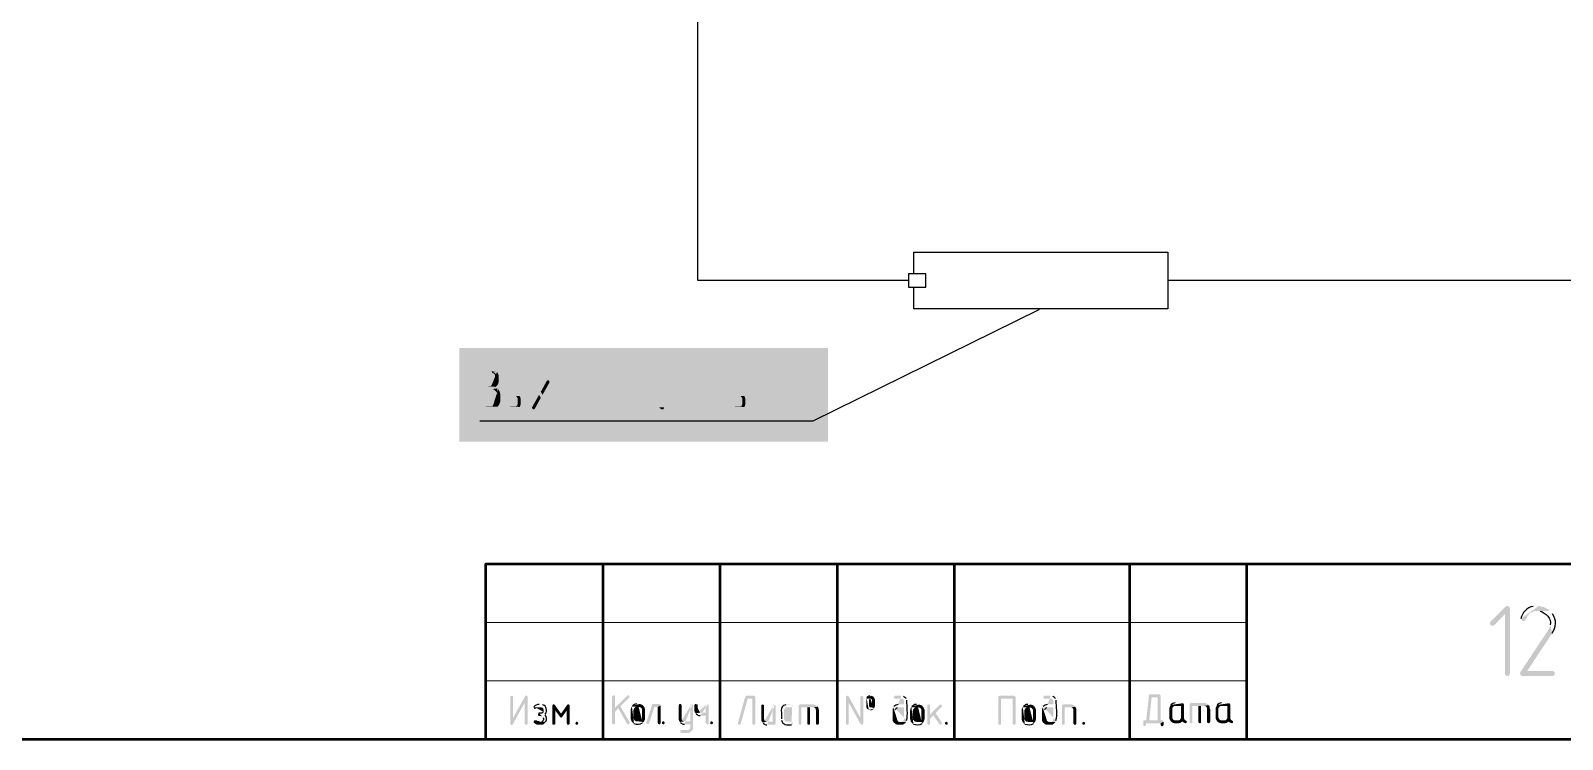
# Model space of a CAD drawing. Header units: millimetres. Extents: x -211 to 10565, y -2293 to 2244.
# Drawn here: x 4494.8 to 4625.6, y -740.6 to -680.1 of the extents above; entities that cross this region are included whole.
import ezdxf

# ---------------------------------------------------------------- set-up
doc = ezdxf.new("R2010")
doc.units = ezdxf.units.MM
doc.layers.add('PDF _Геометрия', color=7, linetype='Continuous')
doc.layers.add('PDF _Сплошная заливка', color=7, linetype='Continuous')

msp = doc.modelspace()

# ---------------------------------------------------------------- hatches: boundary and pattern name
at = {"layer": 'PDF _Сплошная заливка', "transparency": 33554559}
for points in [[(4534.03, -708.93), (4533.27, -708.93), (4533.19, -708.98), (4533.16, -709.06), (4533.16, -712.32), (4533.21, -712.4), (4533.29, -712.42), (4534.24, -712.42), (4534.41, -712.38), (4534.5, -712.32), (4534.58, -712.28), (4534.67, -712.19), (4533.42, -712.17), (4533.42, -710.69), (4534.16, -710.69), (4534.67, -710.63), (4534.58, -710.56), (4534.5, -710.52), (4534.52, -710.5), (4533.42, -710.44), (4533.42, -709.19), (4534.03, -709.19), (4534.56, -709.17), (4534.5, -709.1), (4534.41, -709.04), (4534.33, -709), (4534.22, -708.95), (4534.14, -708.95)], [(4542.62, -708.93), (4541.73, -708.93), (4541.65, -708.98), (4541.63, -709.06), (4541.65, -709.14), (4541.76, -709.19), (4542.62, -709.19), (4542.71, -709.21), (4542.79, -709.25), (4542.86, -709.33), (4542.88, -709.44), (4542.88, -709.93), (4542.12, -709.93), (4542.03, -709.95), (4541.92, -709.97), (4541.84, -710.01), (4541.78, -710.08), (4541.71, -710.16), (4542.88, -710.18), (4542.88, -711.92), (4542.86, -712.02), (4542.79, -712.11), (4542.71, -712.15), (4542.62, -712.17), (4542.12, -712.17), (4541.71, -712.19), (4541.78, -712.28), (4541.84, -712.34), (4541.92, -712.38), (4542.03, -712.42), (4542.73, -712.42), (4542.81, -712.38), (4542.9, -712.34), (4542.98, -712.28), (4543.03, -712.21), (4543.09, -712.13), (4543.11, -712.02), (4543.11, -709.33), (4543.09, -709.25), (4543.05, -709.17), (4542.9, -709.02), (4542.81, -708.98), (4542.71, -708.95)], [(4535.53, -709.93), (4535.45, -709.97), (4535.41, -710.05), (4535.41, -712.32), (4535.45, -712.4), (4535.53, -712.42), (4536.25, -712.42), (4536.34, -712.38), (4536.42, -712.34), (4536.51, -712.28), (4536.57, -712.21), (4535.66, -712.17), (4535.66, -711.3), (4536.15, -711.3), (4536.57, -711.28), (4536.51, -711.2), (4536.42, -711.13), (4536.34, -711.09), (4536.25, -711.07), (4536.15, -711.05), (4535.66, -711.05), (4535.66, -710.05), (4535.62, -709.97)], [(4537.02, -709.93), (4536.93, -709.97), (4536.89, -710.05), (4536.89, -712.32), (4536.93, -712.4), (4537.02, -712.42), (4537.1, -712.4), (4537.12, -712.38), (4537.14, -712.3), (4537.14, -710.05), (4537.1, -709.97)], [(4537.76, -709.93), (4537.65, -709.97), (4537.63, -710.05), (4537.63, -710.12), (4538.22, -711.18), (4538.37, -711.43), (4538.88, -712.36), (4538.9, -712.38), (4538.98, -712.42), (4539.09, -712.38), (4539.11, -712.3), (4539.11, -712.23), (4538.52, -711.18), (4538.37, -710.92), (4537.86, -709.99), (4537.84, -709.97)], [(4538.98, -709.93), (4538.92, -709.95), (4538.88, -709.99), (4538.37, -710.92), (4538.52, -711.18), (4539.11, -710.12), (4539.11, -710.05), (4539.09, -709.97)], [(4539.72, -710.16), (4539.64, -710.33), (4539.64, -712.02), (4539.66, -712.11), (4539.72, -712.21), (4540.13, -712.17), (4540.04, -712.15), (4539.96, -712.11), (4539.89, -712.02), (4539.89, -710.33), (4539.96, -710.27), (4540.04, -710.2), (4540.13, -710.18), (4540.63, -710.18)], [(4540.63, -709.93), (4540.13, -709.93), (4540.02, -709.95), (4539.94, -709.97), (4539.85, -710.01), (4539.77, -710.1), (4539.72, -710.16), (4540.63, -710.18), (4540.72, -710.2), (4540.8, -710.27), (4540.87, -710.33), (4540.89, -710.44), (4540.89, -711.92), (4540.87, -712.02), (4540.8, -712.11), (4540.72, -712.15), (4540.63, -712.17), (4540.13, -712.17), (4539.72, -712.21), (4539.85, -712.34), (4539.94, -712.38), (4540.02, -712.42), (4540.72, -712.42), (4540.82, -712.38), (4540.91, -712.34), (4540.99, -712.28), (4541.04, -712.21), (4541.1, -712.13), (4541.12, -712.02), (4541.12, -710.33), (4541.1, -710.24), (4541.06, -710.16), (4540.99, -710.08), (4540.91, -710.01), (4540.82, -709.97), (4540.74, -709.95)], [(4541.71, -710.16), (4541.63, -710.33), (4541.63, -712.02), (4541.65, -712.11), (4541.71, -712.19), (4542.12, -712.17), (4542.03, -712.15), (4541.95, -712.11), (4541.88, -712.02), (4541.88, -710.33), (4541.95, -710.27), (4542.03, -710.2), (4542.12, -710.18), (4542.88, -710.18)], [(4545.25, -709.93), (4545.16, -709.97), (4545.12, -710.05), (4545.12, -712.3), (4545.16, -712.4), (4545.25, -712.42), (4545.33, -712.4), (4545.33, -712.38), (4545.37, -712.3), (4545.37, -711.3), (4546.37, -711.3), (4545.37, -711.05), (4545.37, -710.05), (4545.33, -709.97)], [(4546.47, -709.93), (4546.39, -709.97), (4546.37, -710.05), (4546.37, -711.05), (4545.37, -711.05), (4546.37, -711.3), (4546.37, -712.3), (4546.39, -712.4), (4546.47, -712.42), (4546.58, -712.4), (4546.58, -712.38), (4546.6, -712.3), (4546.6, -710.05), (4546.56, -709.97)], [(4547.21, -710.16), (4547.13, -710.33), (4547.13, -712.02), (4547.15, -712.11), (4547.21, -712.21), (4547.34, -712.34), (4547.51, -712.42), (4548.15, -712.42), (4548.25, -712.4), (4548.34, -712.38), (4548.42, -712.32), (4548.48, -712.25), (4548.87, -712.23), (4548.78, -712.19), (4547.62, -712.17), (4547.53, -712.15), (4547.45, -712.11), (4547.38, -712.02), (4547.38, -710.33), (4547.45, -710.27), (4547.53, -710.2), (4547.62, -710.18), (4548.38, -710.18)], [(4548.48, -709.93), (4547.62, -709.93), (4547.51, -709.95), (4547.43, -709.97), (4547.34, -710.01), (4547.26, -710.1), (4547.21, -710.16), (4548.38, -710.18), (4548.38, -711.92), (4548.36, -712.02), (4548.29, -712.11), (4548.21, -712.15), (4548.12, -712.17), (4547.62, -712.17), (4548.78, -712.19), (4548.74, -712.15), (4548.65, -712.09), (4548.63, -712.02), (4548.61, -711.92), (4548.61, -710.03), (4548.59, -709.97)], [(4550.75, -709.93), (4550.66, -709.97), (4550.62, -710.05), (4550.62, -712.32), (4550.66, -712.4), (4550.75, -712.42), (4550.83, -712.4), (4550.83, -712.38), (4550.88, -712.3), (4550.88, -711.49), (4551.13, -711.2), (4550.88, -711.11), (4550.88, -710.05), (4550.83, -709.97)], [(4552, -709.93), (4551.98, -709.93), (4551.89, -709.97), (4550.88, -711.11), (4551.13, -711.2), (4551.89, -712.36), (4551.93, -712.4), (4551.98, -712.42), (4552.08, -712.38), (4552.1, -712.3), (4552.1, -712.23), (4551.32, -710.99), (4552.08, -710.14), (4552.12, -710.05), (4552.08, -709.97)], [(4553.61, -709.93), (4552.72, -709.93), (4552.63, -709.97), (4552.61, -710.05), (4552.61, -713.29), (4552.65, -713.38), (4552.74, -713.42), (4552.82, -713.38), (4552.86, -713.29), (4552.86, -712.42), (4553.71, -712.42), (4553.8, -712.38), (4553.88, -712.34), (4553.97, -712.28), (4554.01, -712.21), (4552.86, -712.17), (4552.86, -710.18), (4553.61, -710.18), (4554.01, -710.16), (4553.94, -710.08), (4553.88, -710.01), (4553.8, -709.97), (4553.71, -709.95)], [(4554.01, -710.16), (4553.61, -710.18), (4553.69, -710.2), (4553.77, -710.27), (4553.84, -710.33), (4553.86, -710.44), (4553.86, -711.92), (4553.84, -712.02), (4553.77, -712.11), (4553.69, -712.15), (4553.61, -712.17), (4552.86, -712.17), (4554.01, -712.21), (4554.07, -712.13), (4554.09, -712.02), (4554.09, -710.33), (4554.07, -710.24)], [(4554.73, -709.93), (4554.64, -709.97), (4554.6, -710.05), (4554.6, -712.32), (4554.64, -712.4), (4554.73, -712.42), (4555.45, -712.42), (4555.53, -712.38), (4555.62, -712.34), (4555.7, -712.28), (4555.76, -712.21), (4554.85, -712.17), (4554.85, -711.3), (4555.34, -711.3), (4555.76, -711.28), (4555.7, -711.2), (4555.62, -711.13), (4555.53, -711.09), (4555.45, -711.07), (4555.34, -711.05), (4554.85, -711.05), (4554.85, -710.05), (4554.81, -709.97)], [(4556.21, -709.93), (4556.12, -709.97), (4556.08, -710.05), (4556.08, -712.32), (4556.12, -712.4), (4556.21, -712.42), (4556.29, -712.4), (4556.31, -712.38), (4556.34, -712.3), (4556.34, -710.05), (4556.29, -709.97)], [(4556.95, -709.93), (4556.86, -709.97), (4556.82, -710.05), (4556.82, -712.02), (4556.84, -712.13), (4556.91, -712.21), (4558.07, -712.17), (4557.31, -712.17), (4557.22, -712.15), (4557.14, -712.11), (4557.08, -712.02), (4557.08, -710.05), (4557.03, -709.97)], [(4558.94, -709.93), (4558.85, -709.97), (4558.81, -710.05), (4558.81, -712.17), (4558.07, -712.17), (4556.91, -712.21), (4557.03, -712.34), (4557.12, -712.38), (4557.22, -712.42), (4558.96, -712.42), (4559.02, -712.38), (4559.06, -712.3), (4559.06, -710.05), (4559.02, -709.97)], [(4557.94, -709.93), (4557.86, -709.97), (4557.82, -710.05), (4557.82, -712.17), (4557.31, -712.17), (4558.07, -712.17), (4558.07, -710.05), (4558.03, -709.97)], [(4559.68, -709.93), (4559.59, -709.97), (4559.55, -710.05), (4559.55, -712.02), (4559.57, -712.11), (4559.64, -712.19), (4560.04, -712.17), (4559.95, -712.15), (4559.87, -712.11), (4559.81, -712.02), (4559.81, -710.05), (4559.76, -709.97)], [(4560.91, -709.93), (4560.82, -709.97), (4560.8, -710.05), (4560.8, -712.17), (4560.04, -712.17), (4559.64, -712.19), (4559.7, -712.28), (4559.76, -712.34), (4559.85, -712.38), (4559.95, -712.42), (4560.8, -712.42), (4560.8, -712.91), (4560.78, -713.02), (4560.72, -713.1), (4560.65, -713.14), (4560.55, -713.16), (4559.78, -713.16), (4559.7, -713.21), (4559.68, -713.29), (4559.7, -713.38), (4559.81, -713.42), (4560.65, -713.42), (4560.82, -713.33), (4560.91, -713.27), (4560.95, -713.21), (4561.01, -713.12), (4561.03, -713.02), (4561.03, -710.05), (4560.99, -709.97)], [(4536.57, -711.28), (4536.15, -711.3), (4536.25, -711.32), (4536.32, -711.37), (4536.38, -711.45), (4536.4, -711.56), (4536.4, -711.92), (4536.38, -712.02), (4536.32, -712.11), (4536.25, -712.15), (4536.15, -712.17), (4535.66, -712.17), (4536.57, -712.21), (4536.61, -712.13), (4536.66, -711.92), (4536.66, -711.56), (4536.63, -711.45), (4536.61, -711.37)], [(4538.22, -711.18), (4537.63, -712.23), (4537.63, -712.3), (4537.65, -712.38), (4537.76, -712.42), (4537.82, -712.4), (4537.86, -712.36), (4538.37, -711.43)], [(4555.76, -711.28), (4555.34, -711.3), (4555.45, -711.32), (4555.51, -711.37), (4555.57, -711.45), (4555.59, -711.56), (4555.59, -711.92), (4555.57, -712.02), (4555.51, -712.11), (4555.45, -712.15), (4555.34, -712.17), (4554.85, -712.17), (4555.76, -712.21), (4555.81, -712.13), (4555.85, -711.92), (4555.85, -711.56), (4555.83, -711.45), (4555.81, -711.37)], [(4548.87, -712.23), (4548.48, -712.25), (4548.59, -712.36), (4548.63, -712.38), (4548.72, -712.42), (4548.76, -712.42), (4548.84, -712.4), (4548.89, -712.3)], [(4620.94, -729.2), (4620.79, -729.27), (4619.5, -730.56), (4619.44, -730.71), (4619.5, -730.85), (4619.67, -730.92), (4619.82, -730.85), (4620.73, -729.92), (4621.15, -729.42), (4621.09, -729.27)], [(4621.15, -729.42), (4620.73, -729.92), (4620.73, -735), (4620.79, -735.15), (4620.94, -735.19), (4621.09, -735.15), (4621.09, -735.13), (4621.15, -734.98)], [(4537.12, -736.86), (4537.06, -736.89), (4537.06, -736.91), (4537.02, -736.95), (4536, -738.77), (4535.77, -739.23), (4535.77, -739.28), (4535.79, -739.34), (4535.81, -739.36), (4535.87, -739.38), (4535.92, -739.38), (4535.94, -739.36), (4535.96, -739.36), (4536, -739.3), (4536.99, -737.48), (4537.25, -737.01), (4537.25, -736.97), (4537.21, -736.91), (4537.18, -736.89)], [(4535.89, -736.89), (4535.85, -736.89), (4535.79, -736.93), (4535.79, -736.95), (4535.77, -737.01), (4535.77, -739.23), (4536, -738.77), (4536, -736.97), (4535.98, -736.93), (4535.96, -736.91)], [(4537.25, -737.01), (4536.99, -737.48), (4536.99, -739.28), (4537.04, -739.32), (4537.06, -739.34), (4537.12, -739.36), (4537.14, -739.36), (4537.21, -739.34), (4537.23, -739.3), (4537.25, -739.23)], [(4537.76, -737.88), (4537.76, -737.9), (4537.78, -737.96), (4537.8, -737.99), (4537.86, -738.01), (4537.88, -738.01), (4537.95, -737.99), (4537.97, -737.96), (4538.03, -737.92), (4538.09, -737.9), (4538.18, -737.88), (4538.37, -737.88)], [(4539.47, -737.61), (4539.41, -737.63), (4539.39, -737.65), (4539.36, -737.71), (4539.36, -737.75), (4539.6, -738.13), (4540, -738.68), (4540.1, -738.41), (4539.58, -737.69), (4539.53, -737.63)], [(4539.36, -737.75), (4539.36, -739.3), (4539.39, -739.34), (4539.45, -739.36), (4539.49, -739.36), (4539.55, -739.34), (4539.58, -739.32), (4539.6, -739.28), (4539.6, -738.13)], [(4540.74, -737.61), (4540.68, -737.63), (4540.61, -737.69), (4540.1, -738.41), (4540, -738.68), (4540.06, -738.75), (4540.1, -738.75), (4540.15, -738.73), (4540.21, -738.68), (4540.59, -738.13), (4540.85, -737.75), (4540.82, -737.69), (4540.8, -737.65), (4540.76, -737.61)], [(4540.85, -737.75), (4540.59, -738.13), (4540.59, -739.23), (4540.61, -739.3), (4540.63, -739.34), (4540.7, -739.36), (4540.72, -739.36), (4540.78, -739.34), (4540.8, -739.32), (4540.85, -739.28), (4540.85, -739.23)], [(4544.59, -736.84), (4544.55, -736.84), (4544.49, -736.91), (4544.46, -736.97), (4544.46, -739.23), (4544.49, -739.28), (4544.51, -739.3), (4544.59, -739.32), (4544.61, -739.32), (4544.68, -739.3), (4544.7, -739.26), (4544.7, -738.26), (4544.99, -737.96), (4544.7, -737.92), (4544.7, -736.93), (4544.68, -736.86), (4544.65, -736.86)], [(4545.84, -736.84), (4545.82, -736.84), (4545.75, -736.89), (4544.7, -737.92), (4544.99, -737.96), (4545.73, -739.26), (4545.78, -739.3), (4545.82, -739.32), (4545.86, -739.32), (4545.92, -739.28), (4545.95, -739.26), (4545.97, -739.19), (4545.95, -739.13), (4545.18, -737.8), (4545.92, -737.05), (4545.92, -737.03), (4545.95, -736.97), (4545.95, -736.95), (4545.92, -736.89), (4545.9, -736.86)], [(4548.48, -737.58), (4547.98, -737.58), (4547.91, -737.61), (4547.87, -737.67), (4547.38, -739.15), (4547.38, -739.23), (4547.45, -739.3), (4547.51, -739.32), (4547.57, -739.3), (4547.62, -739.23), (4548.08, -737.84), (4548.36, -737.84), (4548.61, -737.71), (4548.59, -737.65), (4548.55, -737.61)], [(4548.61, -737.71), (4548.36, -737.84), (4548.36, -739.19), (4548.4, -739.28), (4548.42, -739.3), (4548.48, -739.32), (4548.53, -739.32), (4548.57, -739.3), (4548.59, -739.26), (4548.61, -739.19)], [(4550.28, -737.58), (4550.24, -737.58), (4550.18, -737.63), (4550.18, -737.65), (4550.16, -737.71), (4550.16, -738.94), (4550.18, -739), (4550.22, -739.07), (4550.24, -739.13), (4550.64, -739.07), (4550.62, -739.07), (4550.54, -739.04), (4550.47, -739), (4550.43, -738.96), (4550.39, -738.83), (4550.39, -737.67), (4550.37, -737.63), (4550.35, -737.61)], [(4556.57, -736.89), (4555.91, -736.89), (4555.87, -736.93), (4555.83, -736.97), (4555.21, -739.21), (4555.21, -739.28), (4555.23, -739.32), (4555.26, -739.34), (4555.34, -739.36), (4555.4, -739.34), (4555.4, -739.32), (4555.45, -739.28), (4556.04, -737.14), (4556.44, -737.14), (4556.69, -737.01), (4556.67, -736.95), (4556.63, -736.91)], [(4556.69, -737.01), (4556.44, -737.14), (4556.44, -739.28), (4556.48, -739.32), (4556.5, -739.34), (4556.57, -739.36), (4556.59, -739.36), (4556.65, -739.34), (4556.67, -739.3), (4556.69, -739.23)], [(4557.33, -737.63), (4557.29, -737.63), (4557.22, -737.67), (4557.22, -737.69), (4557.2, -737.75), (4557.2, -738.98), (4557.22, -739.04), (4557.27, -739.11), (4557.29, -739.17), (4557.69, -739.11), (4557.67, -739.11), (4557.58, -739.09), (4557.52, -739.04), (4557.48, -739), (4557.44, -738.87), (4557.44, -737.71), (4557.41, -737.67), (4557.39, -737.65)], [(4561.63, -737.63), (4560.5, -737.63), (4560.44, -737.65), (4560.4, -737.69), (4560.4, -739.28), (4560.42, -739.32), (4560.44, -739.34), (4560.52, -739.36), (4560.55, -739.36), (4560.61, -739.34), (4560.63, -739.3), (4560.63, -737.88), (4561.63, -737.88), (4562.03, -737.82), (4561.98, -737.77), (4561.94, -737.75), (4561.9, -737.71), (4561.84, -737.67), (4561.71, -737.63)], [(4561.37, -737.88), (4561.14, -737.88), (4561.14, -739.28), (4561.18, -739.32), (4561.18, -739.34), (4561.27, -739.36), (4561.29, -739.36), (4561.35, -739.34), (4561.37, -739.3), (4561.37, -739.23)], [(4562.03, -737.82), (4561.63, -737.88), (4561.69, -737.88), (4561.75, -737.9), (4561.82, -737.94), (4561.84, -737.99), (4561.86, -738.05), (4561.88, -738.13), (4561.88, -739.28), (4561.92, -739.32), (4561.92, -739.34), (4562.01, -739.36), (4562.03, -739.36), (4562.09, -739.34), (4562.11, -739.3), (4562.13, -739.23), (4562.13, -738.13), (4562.11, -738.09), (4562.11, -738.01), (4562.07, -737.88)], [(4564.57, -736.89), (4564.52, -736.89), (4564.46, -736.93), (4564.46, -736.95), (4564.44, -737.01), (4564.67, -737.48), (4565.69, -739.3), (4565.73, -739.34), (4565.79, -739.36), (4565.81, -739.36), (4565.88, -739.32), (4565.9, -739.3), (4565.92, -739.23), (4565.67, -738.77), (4564.67, -736.95), (4564.63, -736.91)], [(4564.44, -737.01), (4564.44, -739.28), (4564.46, -739.32), (4564.48, -739.34), (4564.57, -739.36), (4564.59, -739.36), (4564.65, -739.34), (4564.67, -739.3), (4564.67, -737.48)], [(4565.79, -736.89), (4565.77, -736.89), (4565.71, -736.93), (4565.69, -736.95), (4565.67, -737.01), (4565.67, -738.77), (4565.92, -739.23), (4565.92, -736.97), (4565.86, -736.91)], [(4571.51, -737.63), (4571.49, -737.63), (4571.42, -737.67), (4571.4, -737.69), (4571.4, -739.28), (4571.42, -739.32), (4571.44, -739.34), (4571.51, -739.36), (4571.55, -739.36), (4571.61, -739.34), (4571.61, -739.3), (4571.63, -739.23), (4571.63, -738.83), (4571.91, -738.56), (4571.63, -738.49), (4571.63, -737.71), (4571.59, -737.67), (4571.59, -737.65)], [(4572.5, -737.63), (4572.48, -737.63), (4572.42, -737.67), (4571.63, -738.49), (4571.91, -738.56), (4572.42, -739.32), (4572.44, -739.34), (4572.5, -739.36), (4572.52, -739.36), (4572.59, -739.32), (4572.61, -739.3), (4572.63, -739.23), (4572.61, -739.15), (4572.1, -738.37), (4572.59, -737.84), (4572.61, -737.82), (4572.63, -737.75), (4572.63, -737.71), (4572.57, -737.65)], [(4578.81, -736.89), (4577.56, -736.89), (4577.5, -736.91), (4577.45, -736.95), (4577.45, -739.28), (4577.47, -739.32), (4577.5, -739.34), (4577.58, -739.36), (4577.6, -739.36), (4577.66, -739.34), (4577.69, -739.3), (4577.69, -737.14), (4578.68, -737.14), (4578.93, -737.01), (4578.91, -736.95), (4578.87, -736.91)], [(4578.93, -737.01), (4578.68, -737.14), (4578.68, -739.28), (4578.72, -739.32), (4578.74, -739.34), (4578.81, -739.36), (4578.83, -739.36), (4578.89, -739.34), (4578.91, -739.3), (4578.93, -739.23)], [(4583.63, -737.63), (4583, -737.63), (4582.93, -737.65), (4582.89, -737.69), (4582.89, -739.28), (4582.91, -739.32), (4582.93, -739.34), (4583.02, -739.36), (4583.04, -739.36), (4583.1, -739.34), (4583.12, -739.3), (4583.12, -737.88), (4583.63, -737.88), (4584.01, -737.82), (4583.95, -737.75), (4583.89, -737.71), (4583.82, -737.67), (4583.76, -737.65), (4583.7, -737.63)], [(4584.01, -737.82), (4583.63, -737.88), (4583.7, -737.88), (4583.76, -737.9), (4583.84, -737.99), (4583.86, -738.05), (4583.86, -739.23), (4583.91, -739.32), (4583.93, -739.34), (4583.99, -739.36), (4584.03, -739.36), (4584.08, -739.34), (4584.1, -739.3), (4584.12, -739.23), (4584.12, -738.01), (4584.1, -737.94), (4584.06, -737.88)], [(4591.31, -736.89), (4591.06, -737.01), (4591.06, -738.98), (4589.94, -738.98), (4589.87, -739), (4589.83, -739.04), (4589.83, -739.4), (4589.87, -739.45), (4589.87, -739.47), (4589.96, -739.49), (4589.98, -739.49), (4590.04, -739.45), (4590.04, -739.42), (4590.06, -739.36), (4590.06, -739.23), (4591.31, -739.23), (4591.57, -739.11), (4591.55, -739.04), (4591.5, -739), (4591.44, -738.98), (4591.31, -738.98)], [(4591.19, -736.76), (4590.45, -736.76), (4590.38, -736.78), (4590.34, -736.8), (4590.32, -736.86), (4590.09, -738.98), (4590.34, -738.98), (4590.55, -737.01), (4591.06, -737.01), (4591.31, -736.89), (4591.29, -736.82), (4591.25, -736.78)], [(4592.14, -737.73), (4592.07, -737.92), (4592.07, -738.85), (4592.1, -738.92), (4592.14, -738.98), (4592.16, -739.04), (4593.18, -739.07), (4593.2, -739.11), (4593.32, -739.19), (4593.39, -739.21), (4593.43, -739.23), (4593.47, -739.23), (4593.54, -739.17), (4593.56, -739.11), (4593.54, -739.04), (4593.47, -739), (4592.56, -738.98), (4592.54, -738.98), (4592.46, -738.96), (4592.39, -738.92), (4592.35, -738.87), (4592.31, -738.75), (4592.31, -737.96), (4592.33, -737.9), (4592.35, -737.88), (4592.39, -737.82), (4592.43, -737.8), (4592.5, -737.75), (4593.05, -737.75)], [(4595.04, -737.5), (4593.92, -737.5), (4593.85, -737.52), (4593.81, -737.56), (4593.81, -739.15), (4593.83, -739.19), (4593.85, -739.21), (4593.94, -739.23), (4593.96, -739.23), (4594.02, -739.21), (4594.04, -739.17), (4594.04, -737.75), (4595.04, -737.75), (4595.44, -737.69), (4595.4, -737.65), (4595.35, -737.63), (4595.31, -737.58), (4595.25, -737.54), (4595.12, -737.5)], [(4594.78, -737.75), (4594.55, -737.75), (4594.55, -739.15), (4594.59, -739.19), (4594.59, -739.21), (4594.68, -739.23), (4594.7, -739.23), (4594.76, -739.21), (4594.78, -739.17), (4594.78, -739.11)], [(4595.44, -737.69), (4595.04, -737.75), (4595.1, -737.75), (4595.16, -737.77), (4595.23, -737.82), (4595.25, -737.86), (4595.27, -737.92), (4595.29, -738.01), (4595.29, -739.15), (4595.33, -739.19), (4595.33, -739.21), (4595.42, -739.23), (4595.44, -739.23), (4595.5, -739.21), (4595.52, -739.17), (4595.55, -739.11), (4595.55, -738.01), (4595.52, -737.96), (4595.52, -737.88), (4595.48, -737.75)], [(4596.1, -737.73), (4596.03, -737.92), (4596.03, -738.85), (4596.05, -738.92), (4596.1, -738.98), (4596.12, -739.04), (4597.13, -739.07), (4597.15, -739.11), (4597.28, -739.19), (4597.34, -739.21), (4597.39, -739.23), (4597.43, -739.23), (4597.49, -739.17), (4597.51, -739.11), (4597.49, -739.04), (4597.43, -739), (4596.52, -738.98), (4596.5, -738.98), (4596.41, -738.96), (4596.35, -738.92), (4596.31, -738.87), (4596.26, -738.75), (4596.26, -737.96), (4596.29, -737.9), (4596.31, -737.88), (4596.35, -737.82), (4596.39, -737.8), (4596.46, -737.75), (4597.01, -737.75)], [(4541.33, -739.23), (4541.35, -739.17), (4541.35, -739.15), (4541.42, -739.11), (4541.46, -739.11), (4541.52, -739.13), (4541.52, -739.15), (4541.57, -739.21), (4541.57, -739.23), (4541.54, -739.3), (4541.54, -739.32), (4541.48, -739.36), (4541.46, -739.36), (4541.37, -739.34), (4541.35, -739.32), (4541.33, -739.26)], [(4548.72, -739.19), (4548.74, -739.13), (4548.74, -739.11), (4548.8, -739.07), (4548.84, -739.07), (4548.91, -739.09), (4548.91, -739.11), (4548.95, -739.17), (4548.95, -739.19), (4548.93, -739.26), (4548.93, -739.28), (4548.87, -739.32), (4548.84, -739.32), (4548.76, -739.3), (4548.74, -739.28), (4548.72, -739.21)], [(4552.84, -739.19), (4552.86, -739.13), (4552.86, -739.11), (4552.93, -739.07), (4552.97, -739.07), (4553.03, -739.09), (4553.03, -739.11), (4553.08, -739.17), (4553.08, -739.19), (4553.06, -739.26), (4553.06, -739.28), (4552.99, -739.32), (4552.97, -739.32), (4552.89, -739.3), (4552.86, -739.28), (4552.84, -739.21)], [(4572.9, -739.23), (4572.92, -739.17), (4572.92, -739.15), (4572.99, -739.11), (4573.03, -739.11), (4573.09, -739.13), (4573.09, -739.15), (4573.14, -739.21), (4573.14, -739.23), (4573.12, -739.3), (4573.12, -739.32), (4573.05, -739.36), (4573.03, -739.36), (4572.95, -739.34), (4572.92, -739.32), (4572.9, -739.26)], [(4584.63, -739.23), (4584.65, -739.17), (4584.65, -739.15), (4584.71, -739.11), (4584.75, -739.11), (4584.82, -739.13), (4584.82, -739.15), (4584.86, -739.21), (4584.86, -739.23), (4584.84, -739.3), (4584.84, -739.32), (4584.77, -739.36), (4584.75, -739.36), (4584.67, -739.34), (4584.65, -739.32), (4584.63, -739.26)], [(4591.57, -739.11), (4591.31, -739.23), (4591.31, -739.4), (4591.38, -739.47), (4591.44, -739.49), (4591.46, -739.49), (4591.52, -739.45), (4591.55, -739.42), (4591.57, -739.36)], [(4592.16, -739.04), (4592.22, -739.09), (4592.24, -739.11), (4592.31, -739.15), (4592.35, -739.19), (4592.41, -739.21), (4592.5, -739.23), (4592.88, -739.23), (4592.94, -739.21), (4593.03, -739.19), (4593.07, -739.15), (4593.13, -739.13), (4593.18, -739.07)], [(4596.12, -739.04), (4596.18, -739.09), (4596.2, -739.11), (4596.26, -739.15), (4596.31, -739.19), (4596.37, -739.21), (4596.46, -739.23), (4596.84, -739.23), (4596.9, -739.21), (4596.98, -739.19), (4597.03, -739.15), (4597.09, -739.13), (4597.13, -739.07)]]:
    msp.add_hatch(color=256, dxfattribs=at).paths.add_polyline_path(points)
h = msp.add_hatch(color=256, dxfattribs=at)
h.paths.add_polyline_path([(4534.56, -709.17), (4534.03, -709.19), (4534.14, -709.19), (4534.22, -709.23)], flags=0)
h.paths.add_polyline_path([(4534.52, -709.69), (4534.52, -710.03)], flags=0)
h.paths.add_polyline_path([(4534.14, -710.44), (4533.42, -710.44), (4534.52, -710.5), (4534.6, -710.41), (4534.67, -710.33), (4534.71, -710.27), (4534.73, -710.22), (4534.75, -710.14), (4534.77, -710.03), (4534.77, -709.53), (4534.73, -709.4), (4534.69, -709.31), (4534.62, -709.23)], flags=0)
h = msp.add_hatch(color=256, dxfattribs=at)
h.paths.add_polyline_path([(4534.67, -710.63), (4534.16, -710.69), (4534.24, -710.69), (4534.33, -710.71), (4534.43, -710.77), (4534.56, -710.9), (4534.62, -710.99), (4534.65, -711.09), (4534.65, -711.79)], flags=0)
h.paths.add_polyline_path([(4534.26, -712.17), (4533.42, -712.17), (4534.67, -712.19), (4534.73, -712.13), (4534.79, -712.04), (4534.88, -711.87), (4534.9, -711.77), (4534.9, -711.07), (4534.88, -710.99), (4534.84, -710.88), (4534.79, -710.79), (4534.73, -710.71)], flags=0)
h = msp.add_hatch(color=256, dxfattribs=at)
h.paths.add_polyline_path([(4624.54, -729.63), (4623.48, -729.65), (4623.56, -729.65), (4623.73, -729.67)], flags=0)
h.paths.add_polyline_path([(4624.6, -730.83), (4624.56, -730.98), (4624.49, -731.15), (4624.41, -731.3), (4622.06, -734.85), (4622.02, -734.96), (4622.08, -735.13), (4622.23, -735.19), (4624.81, -735.19), (4624.96, -735.13), (4625, -734.98), (4624.94, -734.83), (4624.79, -734.77), (4622.63, -734.77), (4624.77, -731.55)], flags=0)
h.paths.add_polyline_path([(4624.79, -729.88), (4624.68, -729.75)], flags=0)
h = msp.add_hatch(color=256, dxfattribs=at)
h.paths.add_polyline_path([(4623.46, -729.2), (4623.31, -729.2), (4623.14, -729.25)], flags=0)
h.paths.add_polyline_path([(4622.1, -730.3), (4622.17, -730.45), (4622.31, -730.5), (4622.44, -730.47), (4622.5, -730.37), (4622.52, -730.35), (4622.61, -730.16), (4622.69, -730.01), (4622.8, -729.9), (4622.93, -729.8), (4623.14, -729.69), (4623.31, -729.65), (4623.48, -729.65), (4624.54, -729.63), (4624.41, -729.5), (4624.11, -729.33), (4623.94, -729.29), (4623.79, -729.25), (4623.63, -729.2)], flags=0)
h = msp.add_hatch(color=256, dxfattribs=at)
h.paths.add_polyline_path([(4538.37, -737.63), (4538.24, -737.63)], flags=0)
h.paths.add_polyline_path([(4537.78, -737.82), (4537.76, -737.88), (4538.41, -737.88), (4538.48, -737.9), (4538.5, -737.9), (4538.56, -737.94), (4538.58, -737.99), (4538.6, -738.05), (4538.62, -738.13), (4538.6, -738.18), (4538.58, -738.24)], flags=0)
h.paths.add_polyline_path([(4538.2, -738.37), (4538.14, -738.43), (4538.12, -738.49), (4538.12, -738.52), (4538.16, -738.58), (4538.18, -738.6), (4538.24, -738.62), (4538.39, -738.62), (4538.52, -738.66), (4538.58, -738.73)], flags=0)
h.paths.add_polyline_path([(4538.5, -739.09), (4538.43, -739.11), (4538.24, -739.11), (4538.79, -739.15), (4538.81, -739.09)], flags=0)
h.paths.add_polyline_path([(4538.75, -738.54), (4538.71, -738.49), (4538.75, -738.45)], flags=0)
h.paths.add_polyline_path([(4538.52, -737.65), (4538.45, -737.63)], flags=0)
h = msp.add_hatch(color=256, dxfattribs=at)
h.paths.add_polyline_path([(4546.16, -737.82), (4546.11, -737.86), (4546.07, -737.99), (4546.05, -738.07), (4546.05, -738.85), (4546.11, -739.04), (4546.2, -739.17), (4546.33, -739.26)], flags=0)
h.paths.add_polyline_path([(4547.07, -739.21), (4547.17, -739.11), (4546.58, -739.07), (4546.5, -739.07), (4546.37, -738.98), (4546.37, -738.96), (4546.33, -738.92), (4546.3, -738.85), (4546.28, -738.77), (4546.28, -738.11), (4546.33, -737.99), (4546.39, -737.92), (4546.39, -737.9), (4546.45, -737.86), (4546.52, -737.84), (4546.73, -737.84)], flags=0)
h = msp.add_hatch(color=256, dxfattribs=at)
h.paths.add_polyline_path([(4546.73, -737.58), (4546.58, -737.58)], flags=0)
h.paths.add_polyline_path([(4546.2, -737.75), (4546.16, -737.82), (4546.73, -737.84), (4546.77, -737.84), (4546.83, -737.86), (4546.9, -737.88), (4547, -737.99), (4547.02, -738.07), (4547.02, -738.87), (4546.98, -738.94), (4546.94, -738.98), (4546.94, -739), (4546.88, -739.04), (4546.81, -739.07), (4546.58, -739.07), (4547.17, -739.11), (4547.21, -739.04), (4547.28, -738.85), (4547.28, -738.05), (4547.21, -737.86), (4547.17, -737.8), (4547.13, -737.75), (4547.11, -737.75), (4547.07, -737.69), (4547, -737.65), (4546.94, -737.63), (4546.88, -737.61), (4546.81, -737.58)], flags=0)
h = msp.add_hatch(color=256, dxfattribs=at)
h.paths.add_polyline_path([(4551.26, -737.58), (4551.24, -737.58), (4551.17, -737.63), (4551.15, -737.65), (4551.13, -737.71), (4551.13, -739.07), (4550.64, -739.07), (4550.24, -739.13), (4550.3, -739.17)], flags=0)
h.paths.add_polyline_path([(4550.64, -739.32), (4551.13, -739.32), (4551.13, -739.62), (4551.11, -739.68), (4551.07, -739.74), (4551.02, -739.78), (4550.96, -739.81), (4550.39, -739.81), (4550.37, -739.83), (4550.3, -739.85), (4550.28, -739.87), (4550.28, -739.95), (4550.3, -740.02), (4550.33, -740.04), (4550.39, -740.06), (4551, -740.06), (4551.07, -740.04), (4551.19, -739.95), (4551.32, -739.83), (4551.38, -739.64), (4551.38, -737.67), (4551.32, -737.61)], flags=0)
h = msp.add_hatch(color=256, dxfattribs=at)
h.paths.add_polyline_path([(4551.62, -737.58), (4551.57, -737.58), (4551.51, -737.63), (4551.51, -737.65), (4551.49, -737.71), (4551.49, -738.2), (4551.51, -738.26), (4551.55, -738.32), (4551.57, -738.39), (4551.98, -738.32), (4551.95, -738.32)], flags=0)
h.paths.add_polyline_path([(4551.7, -737.63), (4551.68, -737.61)], flags=0)
h = msp.add_hatch(color=256, dxfattribs=at)
h.paths.add_polyline_path([(4552.59, -737.58), (4552.57, -737.58), (4552.5, -737.63), (4552.48, -737.65), (4552.46, -737.71), (4552.46, -738.32), (4551.98, -738.32), (4551.57, -738.39), (4551.64, -738.43)], flags=0)
h.paths.add_polyline_path([(4551.98, -738.58), (4552.46, -738.58), (4552.46, -739.19), (4552.5, -739.28), (4552.53, -739.3), (4552.59, -739.32), (4552.63, -739.32), (4552.67, -739.3), (4552.7, -739.26), (4552.72, -739.19), (4552.72, -737.67), (4552.65, -737.61)], flags=0)
h = msp.add_hatch(color=256, dxfattribs=at)
h.paths.add_polyline_path([(4558.3, -737.63), (4558.28, -737.63), (4558.22, -737.67), (4558.2, -737.69), (4558.18, -737.75), (4558.18, -739.11), (4557.69, -739.11), (4557.29, -739.17), (4557.35, -739.21), (4557.37, -739.23)], flags=0)
h.paths.add_polyline_path([(4557.69, -739.36), (4558.32, -739.36), (4558.39, -739.34), (4558.43, -739.3), (4558.43, -737.71), (4558.37, -737.65)], flags=0)
h = msp.add_hatch(color=256, dxfattribs=at)
h.paths.add_polyline_path([(4559.78, -737.63), (4559.36, -737.63), (4559.3, -737.65)], flags=0)
h.paths.add_polyline_path([(4558.92, -738.87), (4558.92, -738.98)], flags=0)
h.paths.add_polyline_path([(4559.78, -739.36), (4559.81, -739.36), (4559.87, -739.32), (4559.89, -739.3), (4559.89, -739.21), (4559.87, -739.15), (4559.85, -739.13), (4559.78, -739.11), (4559.38, -739.11), (4559.3, -739.09), (4559.23, -739.04), (4559.19, -739), (4559.15, -738.87), (4559.15, -738.09), (4559.17, -738.03), (4559.19, -738.01), (4559.23, -737.94), (4559.28, -737.92), (4559.34, -737.88), (4559.81, -737.88), (4559.87, -737.84), (4559.89, -737.82), (4559.89, -737.73), (4559.87, -737.67), (4559.85, -737.65)], flags=0)
h = msp.add_hatch(color=256, dxfattribs=at)
h.paths.add_polyline_path([(4566.2, -737.12), (4566.17, -737.18), (4566.17, -737.86), (4566.2, -737.92), (4566.24, -737.99), (4566.32, -738.07), (4566.39, -738.09)], flags=0)
h.paths.add_polyline_path([(4566.39, -738.09, 0.327765), (4566.81, -738.01)], flags=0)
h.paths.add_polyline_path([(4566.81, -738.01), (4566.85, -737.94), (4566.87, -737.9), (4566.53, -737.88), (4566.51, -737.88), (4566.45, -737.86), (4566.43, -737.82), (4566.41, -737.75), (4566.41, -737.22), (4566.45, -737.16), (4566.47, -737.16), (4566.53, -737.14)], flags=0)
h = msp.add_hatch(color=256, dxfattribs=at)
h.paths.add_polyline_path([(4566.53, -736.89), (4566.47, -736.89)], flags=0)
h.paths.add_polyline_path([(4566.22, -737.05), (4566.2, -737.12), (4566.53, -737.14), (4566.56, -737.14), (4566.62, -737.16), (4566.64, -737.18), (4566.66, -737.25), (4566.66, -737.8), (4566.6, -737.86), (4566.53, -737.88), (4566.87, -737.9), (4566.89, -737.82), (4566.92, -737.75), (4566.92, -737.22), (4566.89, -737.14), (4566.87, -737.08), (4566.83, -737.03), (4566.79, -736.97), (4566.75, -736.95), (4566.68, -736.91), (4566.62, -736.89)], flags=0)
h = msp.add_hatch(color=256, dxfattribs=at)
h.paths.add_polyline_path([(4568.48, -737.86), (4568.42, -738.05), (4568.42, -738.98), (4568.44, -739.04), (4568.48, -739.11), (4568.5, -739.17), (4568.57, -739.21), (4568.59, -739.23), (4568.65, -739.28), (4568.69, -739.32), (4568.76, -739.34), (4568.84, -739.36), (4569.2, -739.36), (4569.26, -739.34), (4569.33, -739.34), (4569.39, -739.3), (4569.45, -739.26), (4569.58, -739.13), (4568.9, -739.11), (4568.88, -739.11)], flags=0)
h.paths.add_polyline_path([(4568.65, -738.87), (4568.65, -738.09)], flags=0)
h.paths.add_polyline_path([(4568.84, -737.88), (4569.39, -737.88)], flags=0)
h = msp.add_hatch(color=256, dxfattribs=at)
h.paths.add_polyline_path([(4569.16, -736.89), (4568.63, -736.89), (4568.57, -736.93), (4568.54, -736.95), (4568.54, -737.03), (4568.57, -737.1), (4568.59, -737.12), (4568.65, -737.14), (4569.22, -737.14), (4569.29, -737.16), (4569.37, -737.25), (4569.39, -737.31), (4569.39, -737.63), (4568.9, -737.63)], flags=0)
h.paths.add_polyline_path([(4568.52, -737.8), (4568.48, -737.86), (4569.39, -737.88), (4569.39, -738.92), (4569.37, -738.98), (4569.33, -739.04), (4569.29, -739.09), (4569.22, -739.11), (4568.9, -739.11), (4569.58, -739.13), (4569.62, -739)], flags=0)
h.paths.add_polyline_path([(4569.64, -737.27), (4569.62, -737.2), (4569.58, -737.14)], flags=0)
h.paths.add_polyline_path([(4569.35, -736.93), (4569.22, -736.89)], flags=0)
h = msp.add_hatch(color=256, dxfattribs=at)
h.paths.add_polyline_path([(4570.03, -737.86), (4569.98, -737.9), (4569.94, -738.03), (4569.92, -738.11), (4569.92, -738.9), (4569.98, -739.09), (4570.07, -739.21), (4570.2, -739.3)], flags=0)
h.paths.add_polyline_path([(4570.94, -739.26), (4571.04, -739.15), (4570.45, -739.11), (4570.36, -739.11), (4570.24, -739.02), (4570.24, -739), (4570.2, -738.96), (4570.17, -738.9), (4570.15, -738.81), (4570.15, -738.16), (4570.2, -738.03), (4570.26, -737.96), (4570.26, -737.94), (4570.32, -737.9), (4570.39, -737.88), (4570.6, -737.88)], flags=0)
h = msp.add_hatch(color=256, dxfattribs=at)
h.paths.add_polyline_path([(4570.6, -737.63), (4570.45, -737.63)], flags=0)
h.paths.add_polyline_path([(4570.07, -737.8), (4570.03, -737.86), (4570.6, -737.88), (4570.64, -737.88), (4570.77, -737.92), (4570.87, -738.03), (4570.89, -738.11), (4570.89, -738.92), (4570.85, -738.98), (4570.81, -739.02), (4570.81, -739.04), (4570.75, -739.09), (4570.68, -739.11), (4570.45, -739.11), (4571.04, -739.15), (4571.08, -739.09), (4571.15, -738.9), (4571.15, -738.09), (4571.08, -737.9), (4571.04, -737.84), (4571, -737.8), (4570.98, -737.8), (4570.94, -737.73), (4570.87, -737.69), (4570.68, -737.63)], flags=0)
h = msp.add_hatch(color=256, dxfattribs=at)
h.paths.add_polyline_path([(4579.55, -737.86), (4579.51, -737.9), (4579.46, -738.03), (4579.44, -738.11), (4579.44, -738.9), (4579.51, -739.09), (4579.59, -739.21), (4579.72, -739.3)], flags=0)
h.paths.add_polyline_path([(4580.46, -739.26), (4580.56, -739.15), (4579.97, -739.11), (4579.89, -739.11), (4579.76, -739.02), (4579.76, -739), (4579.72, -738.96), (4579.7, -738.9), (4579.67, -738.81), (4579.67, -738.16), (4579.72, -738.03), (4579.78, -737.96), (4579.78, -737.94), (4579.84, -737.9), (4579.91, -737.88), (4580.12, -737.88)], flags=0)
h = msp.add_hatch(color=256, dxfattribs=at)
h.paths.add_polyline_path([(4580.12, -737.63), (4579.97, -737.63)], flags=0)
h.paths.add_polyline_path([(4579.59, -737.8), (4579.55, -737.86), (4580.12, -737.88), (4580.16, -737.88), (4580.29, -737.92), (4580.39, -738.03), (4580.42, -738.11), (4580.42, -738.92), (4580.37, -738.98), (4580.33, -739.02), (4580.33, -739.04), (4580.27, -739.09), (4580.2, -739.11), (4579.97, -739.11), (4580.56, -739.15), (4580.61, -739.09), (4580.67, -738.9), (4580.67, -738.09), (4580.61, -737.9), (4580.56, -737.84), (4580.52, -737.8), (4580.5, -737.8), (4580.46, -737.73), (4580.39, -737.69), (4580.2, -737.63)], flags=0)
h = msp.add_hatch(color=256, dxfattribs=at)
h.paths.add_polyline_path([(4581.24, -737.86), (4581.18, -738.05), (4581.18, -738.98), (4581.2, -739.04), (4581.24, -739.11), (4581.26, -739.17), (4581.33, -739.21), (4581.35, -739.23), (4581.41, -739.28), (4581.45, -739.32), (4581.52, -739.34), (4581.6, -739.36), (4581.96, -739.36), (4582.02, -739.34), (4582.09, -739.34), (4582.21, -739.26), (4582.26, -739.21), (4582.28, -739.19), (4582.34, -739.13), (4581.66, -739.11), (4581.64, -739.11)], flags=0)
h.paths.add_polyline_path([(4581.41, -738.87), (4581.41, -738.09)], flags=0)
h.paths.add_polyline_path([(4581.6, -737.88), (4582.15, -737.88)], flags=0)
h = msp.add_hatch(color=256, dxfattribs=at)
h.paths.add_polyline_path([(4581.92, -736.89), (4581.39, -736.89), (4581.33, -736.93), (4581.3, -736.95), (4581.3, -737.03), (4581.33, -737.1), (4581.35, -737.12), (4581.41, -737.14), (4581.98, -737.14), (4582.04, -737.16), (4582.13, -737.25), (4582.15, -737.31), (4582.15, -737.63), (4581.66, -737.63)], flags=0)
h.paths.add_polyline_path([(4581.28, -737.8), (4581.24, -737.86), (4582.15, -737.88), (4582.15, -738.92), (4582.13, -738.98), (4582.09, -739.04), (4582.04, -739.09), (4581.98, -739.11), (4581.66, -739.11), (4582.34, -739.13), (4582.38, -739)], flags=0)
h.paths.add_polyline_path([(4582.4, -737.27), (4582.38, -737.2), (4582.34, -737.14)], flags=0)
h.paths.add_polyline_path([(4582.11, -736.93), (4581.98, -736.89)], flags=0)
h = msp.add_hatch(color=256, dxfattribs=at)
h.paths.add_polyline_path([(4593.18, -737.5), (4592.56, -737.5)], flags=0)
h.paths.add_polyline_path([(4592.18, -737.67), (4592.14, -737.73), (4593.05, -737.75), (4593.05, -738.79), (4593.03, -738.85), (4592.98, -738.92), (4592.94, -738.96), (4592.88, -738.98), (4592.56, -738.98), (4593.47, -739), (4593.45, -738.98), (4593.39, -738.94), (4593.34, -738.9), (4593.34, -738.87), (4593.32, -738.81), (4593.3, -738.73), (4593.3, -737.63), (4593.28, -737.56), (4593.24, -737.52)], flags=0)
h = msp.add_hatch(color=256, dxfattribs=at)
h.paths.add_polyline_path([(4597.13, -737.5), (4596.52, -737.5)], flags=0)
h.paths.add_polyline_path([(4596.14, -737.67), (4596.1, -737.73), (4597.01, -737.75), (4597.01, -738.79), (4596.98, -738.85), (4596.94, -738.92), (4596.9, -738.96), (4596.84, -738.98), (4596.52, -738.98), (4597.43, -739), (4597.41, -738.98), (4597.34, -738.94), (4597.3, -738.9), (4597.3, -738.87), (4597.28, -738.81), (4597.26, -738.73), (4597.26, -737.63), (4597.24, -737.56), (4597.2, -737.52)], flags=0)
h = msp.add_hatch(color=256, dxfattribs=at)
h.paths.add_polyline_path([(4537.86, -738.98), (4537.84, -738.98), (4537.78, -739.02), (4537.78, -739.04), (4537.76, -739.11), (4537.76, -739.15), (4537.8, -739.21), (4537.84, -739.23), (4537.97, -739.32), (4538.03, -739.34), (4538.09, -739.34), (4538.18, -739.36), (4538.43, -739.36), (4538.52, -739.34), (4538.58, -739.32), (4538.64, -739.3), (4538.79, -739.15), (4538.24, -739.11)], flags=0)
h.paths.add_polyline_path([(4537.95, -739.02), (4537.93, -739)], flags=0)

# ---------------------------------------------------------------- linework, layer by layer
at = {"layer": 'PDF _Геометрия', "lineweight": 50}
msp.add_lwpolyline([(4323.55, -740.61), (4323.55, -453.7), (4718.61, -453.7), (4718.61, -740.61)], close=True, dxfattribs=at)
at = {"layer": 'PDF _Геометрия', "lineweight": 25}
for points in [[(4569.77, -701.42), (4569.77, -701.97), (4571.27, -701.97), (4571.27, -701.42), (4571.27, -700.85), (4569.77, -700.85), (4569.77, -701.42), (4551.79, -701.42), (4551.79, -610.54), (4647.47, -610.54), (4647.47, -701.42), (4591.93, -701.42)], [(4570.24, -700.85), (4570.24, -698.99), (4591.93, -698.99), (4591.93, -703.83), (4570.24, -703.83), (4570.24, -701.97)], [(4580.92, -703.92), (4561.6, -713.42), (4533.16, -713.42)], [(4533.67, -725.61), (4533.67, -740.61)]]:
    msp.add_lwpolyline(points, dxfattribs=at)
at = {"layer": 'PDF _Геометрия', "lineweight": 50}
for points in [[(4718.61, -740.61), (4533.67, -740.61), (4533.67, -725.61), (4718.61, -725.61), (4718.61, -740.61), (4718.61, -725.61)], [(4543.68, -725.61), (4543.68, -740.61)], [(4553.67, -725.61), (4553.67, -740.61)], [(4563.68, -725.61), (4563.68, -740.61)], [(4573.67, -725.61), (4573.67, -740.61)], [(4588.67, -725.61), (4588.67, -740.61)], [(4598.66, -725.61), (4598.66, -740.61)]]:
    msp.add_lwpolyline(points, dxfattribs=at)
at = {"layer": 'PDF _Геометрия', "lineweight": 20}
for points in [[(4533.67, -730.62), (4598.66, -730.62)], [(4533.67, -735.62), (4598.66, -735.62)]]:
    msp.add_lwpolyline(points, dxfattribs=at)
at = {"layer": 'PDF _Геометрия', "lineweight": 25}
for points in [[(4534.52, -710.03), (4534.46, -710.28), (4534.35, -710.34), (4534.14, -710.44)], [(4534.22, -709.23), (4534.44, -709.33), (4534.54, -709.44), (4534.52, -709.69)], [(4534.65, -711.79), (4534.61, -712.02), (4534.45, -712.08), (4534.26, -712.17)], [(4623.14, -729.25), (4622.62, -729.34), (4622.18, -729.79), (4622.1, -730.3)], [(4623.73, -729.67), (4624.23, -729.77), (4624.72, -730.3), (4624.6, -730.83)], [(4624.77, -731.55), (4625.1, -731), (4625.17, -730.44), (4624.79, -729.88)], [(4538.24, -737.63), (4538.08, -737.64), (4537.88, -737.68), (4537.78, -737.82)], [(4538.75, -738.45), (4538.96, -738.18), (4538.86, -737.75), (4538.52, -737.65)], [(4546.58, -737.58), (4546.36, -737.59), (4546.34, -737.66), (4546.2, -737.75)], [(4551.95, -738.32), (4551.57, -738.27), (4551.79, -737.77), (4551.7, -737.63)], [(4559.3, -737.65), (4558.7, -737.8), (4559, -738.42), (4558.92, -738.87)], [(4566.47, -736.89), (4566.34, -736.93), (4566.29, -736.93), (4566.22, -737.05)], [(4568.9, -737.63), (4568.72, -737.65), (4568.66, -737.7), (4568.52, -737.8)], [(4568.65, -738.09), (4568.69, -737.98), (4568.74, -737.94), (4568.84, -737.88)], [(4569.58, -737.14), (4569.55, -737.05), (4569.42, -736.98), (4569.35, -736.93)], [(4569.62, -739), (4569.75, -738.49), (4569.64, -737.83), (4569.64, -737.27)], [(4570.45, -737.63), (4570.23, -737.63), (4570.21, -737.7), (4570.07, -737.8)], [(4579.97, -737.63), (4579.75, -737.63), (4579.73, -737.7), (4579.59, -737.8)], [(4581.66, -737.63), (4581.48, -737.65), (4581.42, -737.7), (4581.28, -737.8)], [(4581.41, -738.09), (4581.45, -737.98), (4581.5, -737.94), (4581.6, -737.88)], [(4582.34, -737.14), (4582.31, -737.05), (4582.18, -736.98), (4582.11, -736.93)], [(4582.38, -739), (4582.51, -738.49), (4582.4, -737.83), (4582.4, -737.27)], [(4592.56, -737.5), (4592.38, -737.52), (4592.31, -737.57), (4592.18, -737.67)], [(4596.52, -737.5), (4596.33, -737.52), (4596.27, -737.57), (4596.14, -737.67)], [(4538.24, -739.11), (4538.02, -739.12), (4538.11, -739.07), (4537.95, -739.02)], [(4538.58, -738.24), (4538.49, -738.43), (4538.37, -738.35), (4538.2, -738.37)], [(4538.58, -738.73), (4538.65, -738.87), (4538.61, -738.97), (4538.5, -739.09)], [(4538.81, -739.09), (4538.89, -738.89), (4538.87, -738.71), (4538.75, -738.54)], [(4546.33, -739.26), (4546.56, -739.35), (4546.86, -739.36), (4547.07, -739.21)], [(4550.3, -739.17), (4550.43, -739.27), (4550.46, -739.32), (4550.64, -739.32)], [(4551.64, -738.43), (4551.76, -738.53), (4551.8, -738.58), (4551.98, -738.58)], [(4557.37, -739.23), (4557.46, -739.31), (4557.56, -739.38), (4557.69, -739.36)], [(4558.92, -738.98), (4559.06, -739.38), (4559.39, -739.4), (4559.78, -739.36)], [(4568.88, -739.11), (4568.72, -739.08), (4568.69, -739.01), (4568.65, -738.87)], [(4570.2, -739.3), (4570.43, -739.39), (4570.72, -739.4), (4570.94, -739.26)], [(4579.72, -739.3), (4579.95, -739.39), (4580.25, -739.4), (4580.46, -739.26)], [(4581.64, -739.11), (4581.48, -739.08), (4581.45, -739.01), (4581.41, -738.87)]]:
    msp.add_open_spline(points, degree=3, dxfattribs=at)
at = {"layer": 'PDF _Сплошная заливка', "lineweight": 25, "transparency": 33554559}
msp.add_solid([(4580.9, -703.9), (4581.07, -703.83), (4580.92, -703.94)], dxfattribs=at)
at = {"layer": 'PDF _Сплошная заливка', "color": 7, "lineweight": 25, "true_color": 0xffffff, "transparency": 33554559}
for points in [[(4531.41, -707.18), (4531.41, -715.18), (4562.89, -707.18)], [(4531.41, -715.18), (4562.89, -707.18), (4562.89, -715.18)]]:
    msp.add_solid(points, dxfattribs=at)

doc.saveas('drawing.dxf')
